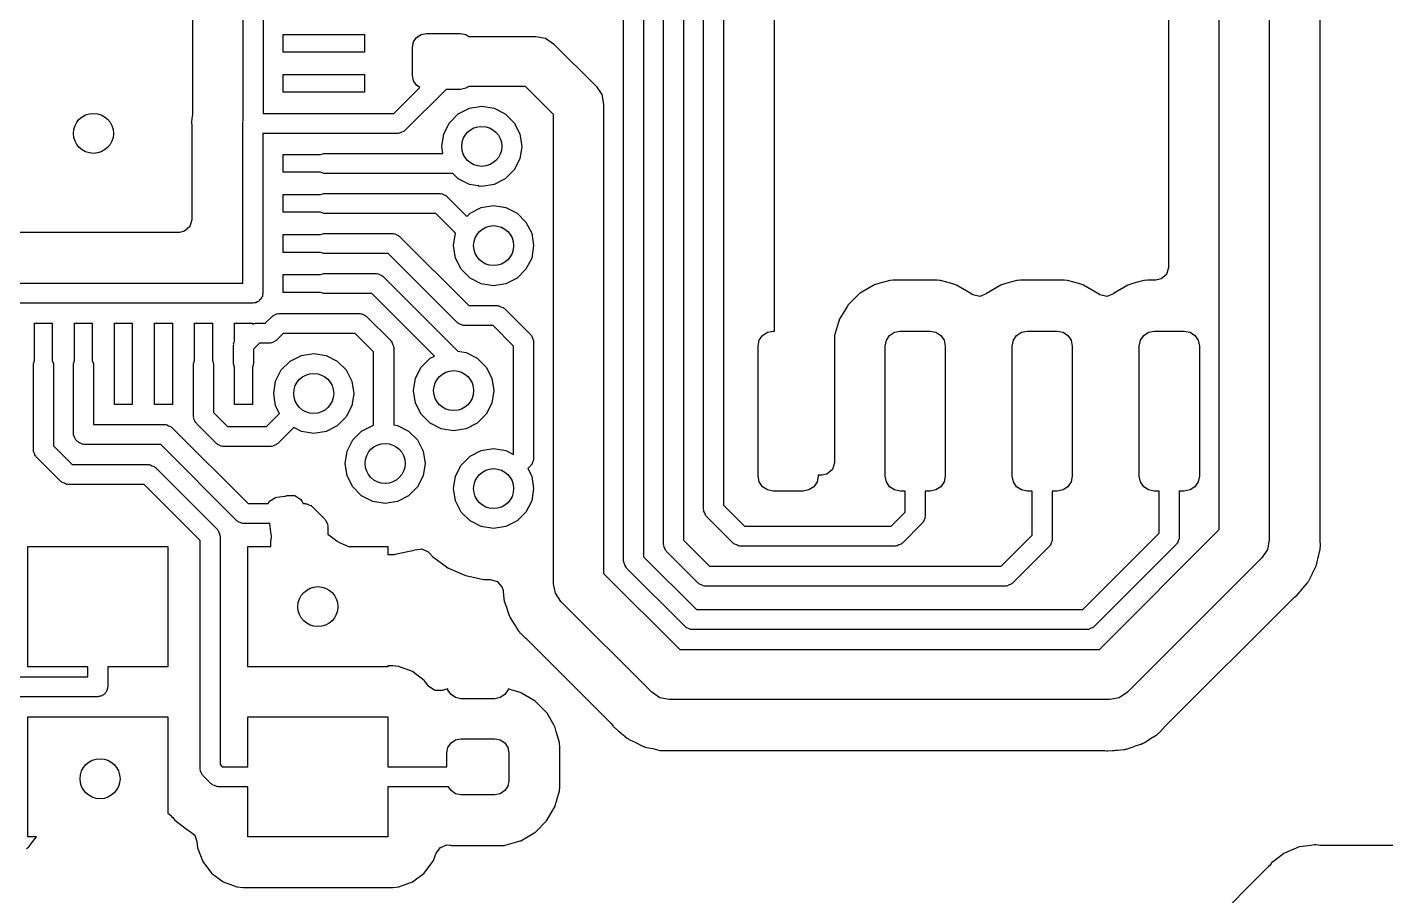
# Model space of a CAD drawing. Extents: x 1.41 to 5.39, y -5.53 to -2.36.
# Drawn here: x 1.696 to 2.23, y -3.995 to -3.653 of the extents above; entities that cross this region are included whole.
import ezdxf

# ---------------------------------------------------------------- set-up
doc = ezdxf.new("R2010")
doc.units = 0
doc.header["$MEASUREMENT"] = 0
doc.layers.add('BLACK', color=7, linetype='CONTINUOUS')

msp = doc.modelspace()

# ---------------------------------------------------------------- linework, layer by layer
at = {"layer": 'BLACK', "linetype": 'CONTINUOUS'}
for p, q in [((1.9619, -3.84281), (1.9619, -3.42121)), ((1.96977, -3.41958), (1.96977, -3.84118)), ((1.95405, -3.42609), (1.95405, -3.85497)), ((1.93832, -3.43261), (1.93832, -3.86149)), ((1.94617, -3.8566), (1.94617, -3.42772)), ((1.93044, -3.86312), (1.93044, -3.43424)), ((1.78076, -3.68981), (1.78076, -3.54967)), ((1.78864, -3.55315), (1.78864, -3.68701)), ((1.76074, -3.55847), (1.76074, -3.68752)), ((1.98979, -3.77264), (1.98979, -3.57715)), ((2.18458, -3.59993), (2.18458, -3.85488)), ((2.2046, -3.85437), (2.2046, -3.60257)), ((2.16489, -3.8508), (2.16489, -3.60401)), ((2.14487, -3.61435), (2.14487, -3.74766)), ((1.79649, -3.66295), (1.79649, -3.65595)), ((1.79649, -3.65595), (1.82849, -3.65595)), ((1.82849, -3.65595), (1.82849, -3.66295)), ((1.84781, -3.65891), (1.849, -3.65713)), ((1.849, -3.65713), (1.85079, -3.65593)), ((1.85079, -3.65593), (1.8529, -3.65551)), ((1.8529, -3.65551), (1.86629, -3.65551)), ((1.86629, -3.65551), (1.8684, -3.65593)), ((1.8684, -3.65593), (1.86954, -3.65669)), ((1.86954, -3.65669), (1.89596, -3.65669)), ((1.89596, -3.65669), (1.89972, -3.65744)), ((1.84739, -3.66102), (1.84781, -3.65891)), ((1.84739, -3.67205), (1.84739, -3.66102)), ((1.89972, -3.65744), (1.90292, -3.65958)), ((1.90292, -3.65958), (1.9197, -3.67636)), ((1.82849, -3.66295), (1.79649, -3.66295)), ((1.79649, -3.6787), (1.79649, -3.6717)), ((1.79649, -3.6717), (1.82849, -3.6717)), ((1.82849, -3.6717), (1.82849, -3.6787)), ((1.84781, -3.67416), (1.84739, -3.67205)), ((1.82849, -3.6787), (1.79649, -3.6787)), ((1.83999, -3.68701), (1.85024, -3.67677)), ((1.86058, -3.67756), (1.84441, -3.69373)), ((1.849, -3.67594), (1.84781, -3.67416)), ((1.85024, -3.67677), (1.849, -3.67594)), ((1.86629, -3.67756), (1.86058, -3.67756)), ((1.8684, -3.67714), (1.86629, -3.67756)), ((1.86954, -3.67638), (1.8684, -3.67714)), ((1.89188, -3.67638), (1.86954, -3.67638)), ((1.9029, -3.6874), (1.89188, -3.67638)), ((1.9197, -3.67636), (1.92184, -3.67956)), ((1.92184, -3.67956), (1.92259, -3.68332)), ((1.92259, -3.68332), (1.92259, -3.68332)), ((1.92259, -3.68332), (1.92259, -3.82416)), ((1.76058, -3.68908), (1.76038, -3.69065)), ((1.7607, -3.68817), (1.76058, -3.68908)), ((1.76058, -3.68908), (1.76058, -3.68908)), ((1.76074, -3.68752), (1.7607, -3.68817)), ((1.78864, -3.68701), (1.83999, -3.68701)), ((1.86189, -3.69072), (1.86538, -3.68724)), ((1.86538, -3.68724), (1.86977, -3.685)), ((1.86977, -3.685), (1.87463, -3.68423)), ((1.87463, -3.68423), (1.8795, -3.685)), ((1.8795, -3.685), (1.88389, -3.68724)), ((1.88389, -3.68724), (1.88738, -3.69072)), ((1.9029, -3.82416), (1.9029, -3.6874)), ((1.76038, -3.69065), (1.76052, -3.69173)), ((1.76052, -3.69173), (1.76054, -3.6919)), ((1.76054, -3.6919), (1.76058, -3.69255)), ((1.76058, -3.69255), (1.76058, -3.72887)), ((1.7806, -3.69065), (1.7807, -3.69035)), ((1.7806, -3.75385), (1.7806, -3.69065)), ((1.78065, -3.69004), (1.78076, -3.68981)), ((1.7807, -3.69035), (1.78065, -3.69004)), ((1.84193, -3.69478), (1.84163, -3.69488)), ((1.84224, -3.69483), (1.84193, -3.69478)), ((1.84306, -3.69441), (1.84224, -3.69483)), ((1.84394, -3.69413), (1.84306, -3.69441)), ((1.84413, -3.69387), (1.84394, -3.69413)), ((1.84441, -3.69373), (1.84413, -3.69387)), ((1.85966, -3.69511), (1.86189, -3.69072)), ((1.88738, -3.69072), (1.88961, -3.69511)), ((1.84163, -3.69488), (1.78848, -3.69488)), ((1.78848, -3.69488), (1.78848, -3.75778)), ((1.85889, -3.69998), (1.85966, -3.69511)), ((1.85933, -3.70276), (1.85889, -3.69998)), ((1.88961, -3.69511), (1.89038, -3.69998)), ((1.89038, -3.69998), (1.88961, -3.70485)), ((1.79649, -3.71019), (1.79649, -3.70319)), ((1.79649, -3.70319), (1.81115, -3.70319)), ((1.81115, -3.70319), (1.81249, -3.70276)), ((1.81249, -3.70276), (1.85933, -3.70276)), ((1.88961, -3.70485), (1.88738, -3.70924)), ((1.81115, -3.71019), (1.79649, -3.71019)), ((1.81249, -3.71063), (1.81115, -3.71019)), ((1.86329, -3.71063), (1.81249, -3.71063)), ((1.86538, -3.71272), (1.86329, -3.71063)), ((1.88738, -3.70924), (1.88389, -3.71272)), ((1.86977, -3.71496), (1.86538, -3.71272)), ((1.8732, -3.7155), (1.86977, -3.71496)), ((1.87367, -3.71574), (1.8732, -3.7155)), ((1.87419, -3.71566), (1.87367, -3.71574)), ((1.87463, -3.71573), (1.87419, -3.71566)), ((1.8795, -3.71496), (1.87463, -3.71573)), ((1.88389, -3.71272), (1.8795, -3.71496)), ((1.79649, -3.72594), (1.79649, -3.71894)), ((1.79649, -3.71894), (1.81115, -3.71894)), ((1.81115, -3.71894), (1.81249, -3.7185)), ((1.81249, -3.7185), (1.85815, -3.7185)), ((1.85815, -3.7185), (1.85845, -3.7186)), ((1.85845, -3.7186), (1.85876, -3.71855)), ((1.85876, -3.71855), (1.85959, -3.71897)), ((1.85959, -3.71897), (1.86046, -3.71926)), ((1.86046, -3.71926), (1.86065, -3.71951)), ((1.86065, -3.71951), (1.86093, -3.71966)), ((1.86093, -3.71966), (1.86882, -3.72754)), ((1.81115, -3.72594), (1.79649, -3.72594)), ((1.81249, -3.72638), (1.81115, -3.72594)), ((1.85652, -3.72638), (1.81249, -3.72638)), ((1.86432, -3.73418), (1.85652, -3.72638)), ((1.86882, -3.72754), (1.87004, -3.72631)), ((1.87004, -3.72631), (1.87443, -3.72408)), ((1.87443, -3.72408), (1.8793, -3.72331)), ((1.8793, -3.72331), (1.88417, -3.72408)), ((1.88417, -3.72408), (1.88856, -3.72631)), ((1.88856, -3.72631), (1.89204, -3.7298)), ((1.75979, -3.73155), (1.75768, -3.73338)), ((1.76058, -3.72887), (1.75979, -3.73155)), ((1.89204, -3.7298), (1.89428, -3.73419)), ((1.75562, -3.73383), (1.67206, -3.73383)), ((1.75768, -3.73338), (1.75562, -3.73383)), ((1.79649, -3.74169), (1.79649, -3.73469)), ((1.79649, -3.73469), (1.81115, -3.73469)), ((1.81115, -3.73469), (1.81249, -3.73425)), ((1.81249, -3.73425), (1.83949, -3.73425)), ((1.83949, -3.73425), (1.83979, -3.73435)), ((1.83979, -3.73435), (1.8401, -3.7343)), ((1.8401, -3.7343), (1.84093, -3.73472)), ((1.84093, -3.73472), (1.8418, -3.735)), ((1.8418, -3.735), (1.84199, -3.73526)), ((1.84199, -3.73526), (1.84227, -3.73541)), ((1.84227, -3.73541), (1.86952, -3.76266)), ((1.86355, -3.73905), (1.86432, -3.73419)), ((1.86432, -3.73419), (1.86432, -3.73418)), ((1.89428, -3.73419), (1.89505, -3.73905)), ((1.81115, -3.74169), (1.79649, -3.74169)), ((1.81249, -3.74213), (1.81115, -3.74169)), ((1.83786, -3.74213), (1.81249, -3.74213)), ((1.86511, -3.76938), (1.83786, -3.74213)), ((1.86432, -3.74392), (1.86355, -3.73905)), ((1.89505, -3.73905), (1.89428, -3.74392)), ((1.86656, -3.74831), (1.86432, -3.74392)), ((1.87004, -3.75179), (1.86656, -3.74831)), ((1.89204, -3.74831), (1.88856, -3.75179)), ((1.89428, -3.74392), (1.89204, -3.74831)), ((2.14487, -3.74766), (2.14408, -3.75034)), ((1.79649, -3.75744), (1.79649, -3.75044)), ((1.79649, -3.75044), (1.81115, -3.75044)), ((1.81115, -3.75044), (1.81249, -3.75)), ((1.81249, -3.75), (1.83299, -3.75)), ((1.83299, -3.75), (1.83329, -3.7501)), ((1.83329, -3.7501), (1.83361, -3.75005)), ((1.83361, -3.75005), (1.83443, -3.75047)), ((1.83443, -3.75047), (1.83531, -3.75075)), ((1.83531, -3.75075), (1.83549, -3.75101)), ((1.83549, -3.75101), (1.83578, -3.75115)), ((1.83578, -3.75115), (1.86525, -3.78063)), ((1.87443, -3.75403), (1.87004, -3.75179)), ((1.88856, -3.75179), (1.88417, -3.75403)), ((2.03523, -3.75273), (2.0313, -3.75388)), ((2.03548, -3.75271), (2.03523, -3.75273)), ((2.0366, -3.75263), (2.03548, -3.75271)), ((2.03548, -3.75271), (2.03548, -3.75271)), ((2.03661, -3.75263), (2.0366, -3.75263)), ((2.0367, -3.75262), (2.03661, -3.75263)), ((2.05375, -3.75262), (2.0367, -3.75262)), ((2.05385, -3.75263), (2.05375, -3.75262)), ((2.05497, -3.75271), (2.05385, -3.75263)), ((2.05385, -3.75263), (2.05385, -3.75263)), ((2.05522, -3.75273), (2.05497, -3.75271)), ((2.05497, -3.75271), (2.05497, -3.75271)), ((2.05915, -3.75388), (2.05522, -3.75273)), ((2.08523, -3.75273), (2.0813, -3.75388)), ((2.08548, -3.75271), (2.08523, -3.75273)), ((2.0866, -3.75263), (2.08548, -3.75271)), ((2.08548, -3.75271), (2.08548, -3.75271)), ((2.08661, -3.75263), (2.0866, -3.75263)), ((2.0867, -3.75262), (2.08661, -3.75263)), ((2.10375, -3.75262), (2.0867, -3.75262)), ((2.10385, -3.75263), (2.10375, -3.75262)), ((2.10497, -3.75271), (2.10385, -3.75263)), ((2.10385, -3.75263), (2.10385, -3.75263)), ((2.10522, -3.75273), (2.10497, -3.75271)), ((2.10497, -3.75271), (2.10497, -3.75271)), ((2.10915, -3.75388), (2.10522, -3.75273)), ((2.13523, -3.75273), (2.1313, -3.75388)), ((2.13548, -3.75271), (2.13523, -3.75273)), ((2.1366, -3.75263), (2.13548, -3.75271)), ((2.13548, -3.75271), (2.13548, -3.75271)), ((2.13661, -3.75263), (2.1366, -3.75263)), ((2.1367, -3.75262), (2.13661, -3.75263)), ((2.13991, -3.75262), (2.1367, -3.75262)), ((2.14197, -3.75217), (2.13991, -3.75262)), ((2.14408, -3.75034), (2.14197, -3.75217)), ((1.57964, -3.75385), (1.7806, -3.75385)), ((1.78828, -3.759), (1.78792, -3.7595)), ((1.78848, -3.75778), (1.78828, -3.75838)), ((1.78828, -3.75838), (1.78828, -3.759)), ((1.81115, -3.75744), (1.79649, -3.75744)), ((1.81249, -3.75787), (1.81115, -3.75744)), ((1.83136, -3.75787), (1.81249, -3.75787)), ((1.856, -3.78251), (1.83136, -3.75787)), ((1.8793, -3.7548), (1.87443, -3.75403)), ((1.88417, -3.75403), (1.8793, -3.7548)), ((2.0233, -3.7579), (2.01867, -3.76253)), ((2.02357, -3.75774), (2.0233, -3.7579)), ((2.02867, -3.75472), (2.02357, -3.75774)), ((2.02357, -3.75774), (2.02357, -3.75774)), ((2.02894, -3.75456), (2.02867, -3.75472)), ((2.02867, -3.75472), (2.02867, -3.75472)), ((2.02924, -3.75447), (2.02894, -3.75456)), ((2.0313, -3.75388), (2.02924, -3.75447)), ((2.02924, -3.75447), (2.02924, -3.75447)), ((2.06121, -3.75447), (2.05915, -3.75388)), ((2.06151, -3.75456), (2.06121, -3.75447)), ((2.06121, -3.75447), (2.06121, -3.75447)), ((2.06715, -3.7579), (2.06151, -3.75456)), ((2.0673, -3.75805), (2.06715, -3.7579)), ((2.06792, -3.75845), (2.0673, -3.75805)), ((2.07066, -3.759), (2.06792, -3.75845)), ((2.0732, -3.758), (2.07066, -3.759)), ((2.0733, -3.7579), (2.0732, -3.758)), ((2.07894, -3.75456), (2.0733, -3.7579)), ((2.07924, -3.75447), (2.07894, -3.75456)), ((2.0813, -3.75388), (2.07924, -3.75447)), ((2.07924, -3.75447), (2.07924, -3.75447)), ((2.11121, -3.75447), (2.10915, -3.75388)), ((2.11151, -3.75456), (2.11121, -3.75447)), ((2.11121, -3.75447), (2.11121, -3.75447)), ((2.11715, -3.7579), (2.11151, -3.75456)), ((2.1173, -3.75805), (2.11715, -3.7579)), ((2.11792, -3.75845), (2.1173, -3.75805)), ((2.12066, -3.759), (2.11792, -3.75845)), ((2.1232, -3.758), (2.12066, -3.759)), ((2.1233, -3.7579), (2.1232, -3.758)), ((2.12894, -3.75456), (2.1233, -3.7579)), ((2.12924, -3.75447), (2.12894, -3.75456)), ((2.1313, -3.75388), (2.12924, -3.75447)), ((2.12924, -3.75447), (2.12924, -3.75447)), ((1.78454, -3.76172), (1.67456, -3.76172)), ((1.78513, -3.76153), (1.78454, -3.76172)), ((1.78576, -3.76153), (1.78513, -3.76153)), ((1.78626, -3.76116), (1.78576, -3.76153)), ((1.78685, -3.76097), (1.78626, -3.76116)), ((1.78722, -3.76046), (1.78685, -3.76097)), ((1.78772, -3.7601), (1.78722, -3.76046)), ((1.78792, -3.7595), (1.78772, -3.7601)), ((1.86952, -3.76266), (1.88077, -3.76266)), ((1.88077, -3.76266), (1.88107, -3.76275)), ((1.88107, -3.76275), (1.88138, -3.7627)), ((1.88138, -3.7627), (1.8822, -3.76312)), ((1.8822, -3.76312), (1.88308, -3.76341)), ((1.88308, -3.76341), (1.88327, -3.76366)), ((1.88327, -3.76366), (1.88355, -3.76381)), ((1.88355, -3.76381), (1.89389, -3.77415)), ((2.01851, -3.7628), (2.01663, -3.76597)), ((2.01867, -3.76253), (2.01851, -3.7628)), ((2.01851, -3.7628), (2.01851, -3.7628)), ((1.69861, -3.78423), (1.69861, -3.76957)), ((1.69861, -3.76957), (1.70561, -3.76957)), ((1.70561, -3.76957), (1.70561, -3.78423)), ((1.71436, -3.78423), (1.71436, -3.76957)), ((1.71436, -3.76957), (1.72136, -3.76957)), ((1.72136, -3.76957), (1.72136, -3.78423)), ((1.73011, -3.80157), (1.73011, -3.76957)), ((1.73011, -3.76957), (1.73711, -3.76957)), ((1.73711, -3.76957), (1.73711, -3.80157)), ((1.74586, -3.80157), (1.74586, -3.76957)), ((1.74586, -3.76957), (1.75286, -3.76957)), ((1.75286, -3.76957), (1.75286, -3.80157)), ((1.76161, -3.78423), (1.76161, -3.76957)), ((1.76161, -3.76957), (1.76861, -3.76957)), ((1.76861, -3.76957), (1.76861, -3.78423)), ((1.77736, -3.77682), (1.77736, -3.76957)), ((1.77736, -3.76957), (1.78436, -3.76957)), ((1.78436, -3.76957), (1.78436, -3.76992)), ((1.78436, -3.76992), (1.78493, -3.76962)), ((1.78493, -3.76962), (1.78524, -3.76967)), ((1.78524, -3.76967), (1.78554, -3.76958)), ((1.78554, -3.76958), (1.78942, -3.76958)), ((1.78942, -3.76958), (1.79212, -3.76688)), ((1.79212, -3.76688), (1.7924, -3.76674)), ((1.7924, -3.76674), (1.79259, -3.76648)), ((1.79259, -3.76648), (1.79346, -3.7662)), ((1.79346, -3.7662), (1.79428, -3.76578)), ((1.79428, -3.76578), (1.7946, -3.76583)), ((1.7946, -3.76583), (1.7949, -3.76573)), ((1.7949, -3.76573), (1.82648, -3.76573)), ((1.82648, -3.76573), (1.82678, -3.76583)), ((1.82678, -3.76583), (1.82709, -3.76578)), ((1.82709, -3.76578), (1.82791, -3.7662)), ((1.82791, -3.7662), (1.82879, -3.76648)), ((1.82879, -3.76648), (1.82898, -3.76674)), ((1.82898, -3.76674), (1.82926, -3.76688)), ((1.82926, -3.76688), (1.83881, -3.77644)), ((1.86539, -3.76952), (1.86511, -3.76938)), ((1.86558, -3.76978), (1.86539, -3.76952)), ((2.01505, -3.76915), (2.01351, -3.77446)), ((2.01525, -3.76847), (2.01505, -3.76915)), ((2.01534, -3.76817), (2.01525, -3.76846)), ((2.01525, -3.76846), (2.01525, -3.76847)), ((2.01663, -3.76597), (2.01534, -3.76817)), ((1.79653, -3.7736), (1.79384, -3.7763)), ((1.82485, -3.7736), (1.79653, -3.7736)), ((1.83209, -3.78085), (1.82485, -3.7736)), ((1.86646, -3.77006), (1.86558, -3.76978)), ((1.86728, -3.77048), (1.86646, -3.77006)), ((1.86759, -3.77043), (1.86728, -3.77048)), ((1.86789, -3.77053), (1.86759, -3.77043)), ((1.87914, -3.77053), (1.86789, -3.77053)), ((1.88717, -3.77857), (1.87914, -3.77053)), ((1.89389, -3.77415), (1.89404, -3.77444)), ((1.89404, -3.77444), (1.8943, -3.77462)), ((1.8943, -3.77462), (1.89458, -3.7755)), ((1.98386, -3.77628), (1.98514, -3.77437)), ((1.98514, -3.77437), (1.98706, -3.77309)), ((1.98706, -3.77309), (1.98932, -3.77264)), ((1.98932, -3.77264), (1.98979, -3.77264)), ((2.01351, -3.77446), (2.01339, -3.77593)), ((2.03386, -3.77628), (2.03514, -3.77437)), ((2.03514, -3.77437), (2.03706, -3.77309)), ((2.03706, -3.77309), (2.03932, -3.77264)), ((2.03932, -3.77264), (2.05113, -3.77264)), ((2.05113, -3.77264), (2.05339, -3.77309)), ((2.05339, -3.77309), (2.05531, -3.77437)), ((2.05531, -3.77437), (2.05659, -3.77628)), ((2.08386, -3.77628), (2.08514, -3.77437)), ((2.08514, -3.77437), (2.08706, -3.77309)), ((2.08706, -3.77309), (2.08932, -3.77264)), ((2.08932, -3.77264), (2.10113, -3.77264)), ((2.10113, -3.77264), (2.10339, -3.77309)), ((2.10339, -3.77309), (2.10531, -3.77437)), ((2.10531, -3.77437), (2.10659, -3.77628)), ((2.13386, -3.77628), (2.13514, -3.77437)), ((2.13514, -3.77437), (2.13706, -3.77309)), ((2.13706, -3.77309), (2.13932, -3.77264)), ((2.13932, -3.77264), (2.15113, -3.77264)), ((2.15113, -3.77264), (2.15339, -3.77309)), ((2.15339, -3.77309), (2.15531, -3.77437)), ((2.15531, -3.77437), (2.15659, -3.77628)), ((1.77692, -3.7782), (1.77702, -3.7779)), ((1.77692, -3.78557), (1.77692, -3.7782)), ((1.77697, -3.77758), (1.77736, -3.77682)), ((1.77702, -3.7779), (1.77697, -3.77758)), ((1.78717, -3.77745), (1.78479, -3.77983)), ((1.78479, -3.77983), (1.78479, -3.78557)), ((1.79105, -3.77745), (1.78717, -3.77745)), ((1.79136, -3.77735), (1.79105, -3.77745)), ((1.79167, -3.7774), (1.79136, -3.77735)), ((1.79249, -3.77698), (1.79167, -3.7774)), ((1.79337, -3.7767), (1.79249, -3.77698)), ((1.79355, -3.77644), (1.79337, -3.7767)), ((1.79384, -3.7763), (1.79355, -3.77644)), ((1.83881, -3.77644), (1.83896, -3.77672)), ((1.83896, -3.77672), (1.83922, -3.77691)), ((1.83922, -3.77691), (1.8395, -3.77778)), ((1.8395, -3.77778), (1.83992, -3.7786)), ((1.83992, -3.7786), (1.83987, -3.77892)), ((1.83987, -3.77892), (1.83997, -3.77922)), ((1.83997, -3.77922), (1.83997, -3.80954)), ((1.88717, -3.8212), (1.88717, -3.77857)), ((1.89458, -3.7755), (1.895, -3.77632)), ((1.895, -3.77632), (1.89495, -3.77663)), ((1.89495, -3.77663), (1.89505, -3.77694)), ((1.89505, -3.77694), (1.89505, -3.82284)), ((1.98341, -3.77854), (1.98386, -3.77628)), ((1.98341, -3.82972), (1.98341, -3.77854)), ((2.01339, -3.77593), (2.01339, -3.82445)), ((2.03341, -3.77854), (2.03386, -3.77628)), ((2.03341, -3.82972), (2.03341, -3.77854)), ((2.05659, -3.77628), (2.05704, -3.77854)), ((2.05704, -3.77854), (2.05704, -3.82972)), ((2.08341, -3.77854), (2.08386, -3.77628)), ((2.08341, -3.82972), (2.08341, -3.77854)), ((2.10659, -3.77628), (2.10704, -3.77854)), ((2.10704, -3.77854), (2.10704, -3.82972)), ((2.13341, -3.77854), (2.13386, -3.77628)), ((2.13341, -3.82972), (2.13341, -3.77854)), ((2.15659, -3.77628), (2.15704, -3.77854)), ((2.15704, -3.77854), (2.15704, -3.82972)), ((1.69818, -3.78557), (1.69861, -3.78423)), ((1.69818, -3.81941), (1.69818, -3.78557)), ((1.70561, -3.78423), (1.70605, -3.78557)), ((1.70605, -3.78557), (1.70605, -3.81778)), ((1.71393, -3.78557), (1.71436, -3.78423)), ((1.71393, -3.81291), (1.71393, -3.78557)), ((1.72136, -3.78423), (1.7218, -3.78557)), ((1.7218, -3.78557), (1.7218, -3.80943)), ((1.76117, -3.78557), (1.76161, -3.78423)), ((1.76117, -3.8063), (1.76117, -3.78557)), ((1.76861, -3.78423), (1.76904, -3.78557)), ((1.76904, -3.78557), (1.76904, -3.80467)), ((1.77736, -3.78692), (1.77692, -3.78557)), ((1.78479, -3.78557), (1.78436, -3.78692)), ((1.79575, -3.78795), (1.79924, -3.78447)), ((1.79924, -3.78447), (1.80363, -3.78223)), ((1.80363, -3.78223), (1.80849, -3.78146)), ((1.80849, -3.78146), (1.81336, -3.78223)), ((1.81336, -3.78223), (1.81775, -3.78447)), ((1.81775, -3.78447), (1.82123, -3.78795)), ((1.83209, -3.80972), (1.83209, -3.78085)), ((1.85083, -3.78685), (1.85431, -3.78337)), ((1.85431, -3.78337), (1.856, -3.78251)), ((1.86525, -3.78063), (1.86844, -3.78113)), ((1.86844, -3.78113), (1.87283, -3.78337)), ((1.87283, -3.78337), (1.87631, -3.78685)), ((1.77736, -3.80157), (1.77736, -3.78692)), ((1.78436, -3.78692), (1.78436, -3.80157)), ((1.79351, -3.79234), (1.79575, -3.78795)), ((1.82123, -3.78795), (1.82347, -3.79234)), ((1.84859, -3.79124), (1.85083, -3.78685)), ((1.87631, -3.78685), (1.87855, -3.79124)), ((1.79274, -3.79721), (1.79351, -3.79234)), ((1.82347, -3.79234), (1.82424, -3.79721)), ((1.84782, -3.79611), (1.84859, -3.79124)), ((1.84859, -3.80098), (1.84782, -3.79611)), ((1.87855, -3.79124), (1.87932, -3.79611)), ((1.87932, -3.79611), (1.87855, -3.80098)), ((1.73711, -3.80157), (1.73011, -3.80157)), ((1.75286, -3.80157), (1.74586, -3.80157)), ((1.78436, -3.80157), (1.77736, -3.80157)), ((1.79351, -3.80207), (1.79274, -3.79721)), ((1.82424, -3.79721), (1.82347, -3.80207)), ((1.85083, -3.80537), (1.84859, -3.80098)), ((1.87855, -3.80098), (1.87631, -3.80537)), ((1.76127, -3.8066), (1.76117, -3.8063)), ((1.76122, -3.80692), (1.76127, -3.8066)), ((1.76164, -3.80774), (1.76122, -3.80692)), ((1.76904, -3.80467), (1.77461, -3.81024)), ((1.78989, -3.81024), (1.79505, -3.80508)), ((1.79505, -3.80508), (1.79351, -3.80207)), ((1.82123, -3.80646), (1.81775, -3.80995)), ((1.82347, -3.80207), (1.82123, -3.80646)), ((1.85431, -3.80885), (1.85083, -3.80537)), ((1.87631, -3.80537), (1.87283, -3.80885)), ((1.7218, -3.80943), (1.74993, -3.80943)), ((1.74993, -3.80943), (1.75023, -3.80953)), ((1.75023, -3.80953), (1.75055, -3.80948)), ((1.75055, -3.80948), (1.75137, -3.8099)), ((1.75137, -3.8099), (1.75224, -3.81018)), ((1.75224, -3.81018), (1.75243, -3.81044)), ((1.75243, -3.81044), (1.75271, -3.81058)), ((1.75271, -3.81058), (1.78268, -3.84055)), ((1.76192, -3.80861), (1.76164, -3.80774)), ((1.76218, -3.8088), (1.76192, -3.80861)), ((1.76232, -3.80908), (1.76218, -3.8088)), ((1.7702, -3.81696), (1.76232, -3.80908)), ((1.77461, -3.81024), (1.78989, -3.81024)), ((1.80062, -3.81065), (1.79431, -3.81696)), ((1.80363, -3.81218), (1.80062, -3.81065)), ((1.80849, -3.81295), (1.80363, -3.81218)), ((1.81336, -3.81218), (1.80849, -3.81295)), ((1.81775, -3.80995), (1.81336, -3.81218)), ((1.82385, -3.8155), (1.82733, -3.81201)), ((1.82733, -3.81201), (1.83172, -3.80978)), ((1.83172, -3.80978), (1.83209, -3.80972)), ((1.83997, -3.80954), (1.84146, -3.80978)), ((1.84146, -3.80978), (1.84585, -3.81201)), ((1.84585, -3.81201), (1.84933, -3.8155)), ((1.8587, -3.81109), (1.85431, -3.80885)), ((1.86357, -3.81186), (1.8587, -3.81109)), ((1.86844, -3.81109), (1.86357, -3.81186)), ((1.87283, -3.80885), (1.86844, -3.81109)), ((1.70605, -3.81778), (1.71343, -3.82516)), ((1.71402, -3.81321), (1.71393, -3.81291)), ((1.71397, -3.81353), (1.71402, -3.81321)), ((1.71439, -3.81435), (1.71397, -3.81353)), ((1.71468, -3.81522), (1.71439, -3.81435)), ((1.71493, -3.81541), (1.71468, -3.81522)), ((1.71508, -3.81569), (1.71493, -3.81541)), ((1.71554, -3.81615), (1.71508, -3.81569)), ((1.71582, -3.81629), (1.71554, -3.81615)), ((1.71601, -3.81655), (1.71582, -3.81629)), ((1.71688, -3.81684), (1.71601, -3.81655)), ((1.7177, -3.81726), (1.71688, -3.81684)), ((1.71802, -3.81721), (1.7177, -3.81726)), ((1.71832, -3.8173), (1.71802, -3.81721)), ((1.7483, -3.8173), (1.71832, -3.8173)), ((1.77827, -3.84727), (1.7483, -3.8173)), ((1.77048, -3.8171), (1.7702, -3.81696)), ((1.77067, -3.81736), (1.77048, -3.8171)), ((1.77154, -3.81764), (1.77067, -3.81736)), ((1.77237, -3.81806), (1.77154, -3.81764)), ((1.79296, -3.81764), (1.79214, -3.81806)), ((1.79384, -3.81736), (1.79296, -3.81764)), ((1.79402, -3.8171), (1.79384, -3.81736)), ((1.79431, -3.81696), (1.79402, -3.8171)), ((1.82161, -3.81989), (1.82385, -3.8155)), ((1.84933, -3.8155), (1.85157, -3.81989)), ((1.69828, -3.81971), (1.69818, -3.81941)), ((1.69823, -3.82002), (1.69828, -3.81971)), ((1.69864, -3.82084), (1.69823, -3.82002)), ((1.69893, -3.82172), (1.69864, -3.82084)), ((1.69919, -3.82191), (1.69893, -3.82172)), ((1.69933, -3.82219), (1.69919, -3.82191)), ((1.70902, -3.83188), (1.69933, -3.82219)), ((1.77268, -3.81801), (1.77237, -3.81806)), ((1.77298, -3.81811), (1.77268, -3.81801)), ((1.79152, -3.81811), (1.77298, -3.81811)), ((1.79183, -3.81801), (1.79152, -3.81811)), ((1.79214, -3.81806), (1.79183, -3.81801)), ((1.82084, -3.82475), (1.82161, -3.81989)), ((1.85157, -3.81989), (1.85234, -3.82475)), ((1.86656, -3.82539), (1.87004, -3.82191)), ((1.87004, -3.82191), (1.87443, -3.81967)), ((1.87443, -3.81967), (1.8793, -3.8189)), ((1.8793, -3.8189), (1.88417, -3.81967)), ((1.88417, -3.81967), (1.88717, -3.8212)), ((1.89505, -3.82284), (1.89495, -3.82314)), ((1.89495, -3.82314), (1.895, -3.82345)), ((1.71343, -3.82516), (1.74341, -3.82516)), ((1.74341, -3.82516), (1.74372, -3.82526)), ((1.74372, -3.82526), (1.74403, -3.82521)), ((1.74403, -3.82521), (1.74485, -3.82563)), ((1.74485, -3.82563), (1.74573, -3.82591)), ((1.74573, -3.82591), (1.74592, -3.82617)), ((1.74592, -3.82617), (1.7462, -3.82631)), ((1.7462, -3.82631), (1.7705, -3.85061)), ((1.82161, -3.82962), (1.82084, -3.82475)), ((1.85234, -3.82475), (1.85157, -3.82962)), ((1.86432, -3.82978), (1.86656, -3.82539)), ((1.89389, -3.82562), (1.89274, -3.82677)), ((1.89274, -3.82677), (1.89428, -3.82978)), ((1.89404, -3.82534), (1.89389, -3.82562)), ((1.8943, -3.82515), (1.89404, -3.82534)), ((1.89458, -3.82427), (1.8943, -3.82515)), ((1.895, -3.82345), (1.89458, -3.82427)), ((1.9029, -3.87208), (1.9029, -3.82416)), ((1.92259, -3.82416), (1.92259, -3.868)), ((2.01261, -3.82713), (2.01049, -3.82896)), ((2.01339, -3.82445), (2.01261, -3.82713)), ((1.7093, -3.83202), (1.70902, -3.83188)), ((1.70949, -3.83228), (1.7093, -3.83202)), ((1.71037, -3.83257), (1.70949, -3.83228)), ((1.71119, -3.83298), (1.71037, -3.83257)), ((1.7115, -3.83293), (1.71119, -3.83298)), ((1.7118, -3.83303), (1.7115, -3.83293)), ((1.74178, -3.83303), (1.7118, -3.83303)), ((1.76378, -3.85503), (1.74178, -3.83303)), ((1.82385, -3.83401), (1.82161, -3.82962)), ((1.85157, -3.82962), (1.84933, -3.83401)), ((1.86355, -3.83465), (1.86432, -3.82978)), ((1.89428, -3.82978), (1.89505, -3.83465)), ((1.98386, -3.83198), (1.98341, -3.82972)), ((1.98514, -3.8339), (1.98386, -3.83198)), ((2.00659, -3.83198), (2.00531, -3.8339)), ((2.00704, -3.82972), (2.00659, -3.83198)), ((2.00843, -3.82941), (2.00704, -3.82941)), ((2.00704, -3.82941), (2.00704, -3.82972)), ((2.01049, -3.82896), (2.00843, -3.82941)), ((2.03386, -3.83198), (2.03341, -3.82972)), ((2.03514, -3.8339), (2.03386, -3.83198)), ((2.05659, -3.83198), (2.05531, -3.8339)), ((2.05704, -3.82972), (2.05659, -3.83198)), ((2.08386, -3.83198), (2.08341, -3.82972)), ((2.08514, -3.8339), (2.08386, -3.83198)), ((2.10659, -3.83198), (2.10531, -3.8339)), ((2.10704, -3.82972), (2.10659, -3.83198)), ((2.13386, -3.83198), (2.13341, -3.82972)), ((2.13514, -3.8339), (2.13386, -3.83198)), ((2.15659, -3.83198), (2.15531, -3.8339)), ((2.15704, -3.82972), (2.15659, -3.83198)), ((1.79105, -3.83954), (1.79345, -3.83812)), ((1.79345, -3.83812), (1.79403, -3.83801)), ((1.79403, -3.83801), (1.79605, -3.83774)), ((1.79605, -3.83774), (1.79701, -3.83761)), ((1.79701, -3.83761), (1.79724, -3.83758)), ((1.79701, -3.83761), (1.79701, -3.83761)), ((1.79724, -3.83758), (1.79778, -3.83751)), ((1.79778, -3.83751), (1.79808, -3.83739)), ((1.79808, -3.83739), (1.7983, -3.83733)), ((1.7983, -3.83733), (1.8011, -3.8374)), ((1.8011, -3.8374), (1.80341, -3.83896)), ((1.80341, -3.83896), (1.80388, -3.83964)), ((1.82733, -3.83749), (1.82385, -3.83401)), ((1.83172, -3.83973), (1.82733, -3.83749)), ((1.84585, -3.83749), (1.84146, -3.83973)), ((1.84933, -3.83401), (1.84585, -3.83749)), ((1.86432, -3.83951), (1.86355, -3.83465)), ((1.89505, -3.83465), (1.89428, -3.83951)), ((1.98706, -3.83518), (1.98514, -3.8339)), ((1.98932, -3.83563), (1.98706, -3.83518)), ((2.00113, -3.83563), (1.98932, -3.83563)), ((2.00339, -3.83518), (2.00113, -3.83563)), ((2.00531, -3.8339), (2.00339, -3.83518)), ((2.03706, -3.83518), (2.03514, -3.8339)), ((2.03932, -3.83563), (2.03706, -3.83518)), ((2.04129, -3.83563), (2.03932, -3.83563)), ((2.04129, -3.84389), (2.04129, -3.83563)), ((2.05113, -3.83563), (2.04916, -3.83563)), ((2.04916, -3.83563), (2.04916, -3.84552)), ((2.05339, -3.83518), (2.05113, -3.83563)), ((2.05531, -3.8339), (2.05339, -3.83518)), ((2.08706, -3.83518), (2.08514, -3.8339)), ((2.08932, -3.83563), (2.08706, -3.83518)), ((2.09129, -3.83563), (2.08932, -3.83563)), ((2.09129, -3.85295), (2.09129, -3.83563)), ((2.10113, -3.83563), (2.09916, -3.83563)), ((2.09916, -3.83563), (2.09916, -3.85458)), ((2.10339, -3.83518), (2.10113, -3.83563)), ((2.10531, -3.8339), (2.10339, -3.83518)), ((2.13706, -3.83518), (2.13514, -3.8339)), ((2.13932, -3.83563), (2.13706, -3.83518)), ((2.14129, -3.83563), (2.13932, -3.83563)), ((2.14129, -3.85216), (2.14129, -3.83563)), ((2.15113, -3.83563), (2.14916, -3.83563)), ((2.14916, -3.83563), (2.14916, -3.85379)), ((2.15339, -3.83518), (2.15113, -3.83563)), ((2.15531, -3.8339), (2.15339, -3.83518)), ((1.78268, -3.84055), (1.79054, -3.84055)), ((1.79054, -3.84055), (1.79105, -3.83954)), ((1.80388, -3.83964), (1.80441, -3.84055)), ((1.80441, -3.84055), (1.80512, -3.84055)), ((1.80512, -3.84055), (1.80542, -3.84065)), ((1.80542, -3.84065), (1.80573, -3.8406)), ((1.80573, -3.8406), (1.80656, -3.84102)), ((1.80656, -3.84102), (1.80743, -3.8413)), ((1.80743, -3.8413), (1.80762, -3.84156)), ((1.80762, -3.84156), (1.8079, -3.8417)), ((1.8079, -3.8417), (1.81291, -3.84672)), ((1.83659, -3.8405), (1.83172, -3.83973)), ((1.84146, -3.83973), (1.83659, -3.8405)), ((1.86656, -3.8439), (1.86432, -3.83951)), ((1.87004, -3.84739), (1.86656, -3.8439)), ((1.89204, -3.8439), (1.88856, -3.84739)), ((1.89428, -3.83951), (1.89204, -3.8439)), ((1.962, -3.84311), (1.9619, -3.84281)), ((1.96195, -3.84342), (1.962, -3.84311)), ((1.96237, -3.84424), (1.96195, -3.84342)), ((1.96265, -3.84512), (1.96237, -3.84424)), ((1.96977, -3.84118), (1.97803, -3.84943)), ((2.03575, -3.84943), (2.04129, -3.84389)), ((1.77855, -3.84742), (1.77827, -3.84727)), ((1.77874, -3.84767), (1.77855, -3.84742)), ((1.77961, -3.84796), (1.77874, -3.84767)), ((1.78044, -3.84838), (1.77961, -3.84796)), ((1.78075, -3.84833), (1.78044, -3.84838)), ((1.78105, -3.84843), (1.78075, -3.84833)), ((1.79123, -3.84843), (1.78105, -3.84843)), ((1.79167, -3.85183), (1.79123, -3.84843)), ((1.81291, -3.84672), (1.81306, -3.847)), ((1.81306, -3.847), (1.81331, -3.84719)), ((1.81331, -3.84719), (1.8136, -3.84806)), ((1.8136, -3.84806), (1.81402, -3.84888)), ((1.81402, -3.84888), (1.81397, -3.8492)), ((1.81397, -3.8492), (1.81407, -3.8495)), ((1.81407, -3.8495), (1.81407, -3.8526)), ((1.87443, -3.84962), (1.87004, -3.84739)), ((1.8793, -3.85039), (1.87443, -3.84962)), ((1.88417, -3.84962), (1.8793, -3.85039)), ((1.88856, -3.84739), (1.88417, -3.84962)), ((1.96291, -3.84531), (1.96265, -3.84512)), ((1.96305, -3.84559), (1.96291, -3.84531)), ((1.97361, -3.85615), (1.96305, -3.84559)), ((1.97803, -3.84943), (2.03575, -3.84943)), ((2.04801, -3.84831), (2.04017, -3.85615)), ((2.04815, -3.84802), (2.04801, -3.84831)), ((2.04841, -3.84784), (2.04815, -3.84802)), ((2.0487, -3.84696), (2.04841, -3.84784)), ((2.04911, -3.84614), (2.0487, -3.84696)), ((2.04916, -3.84552), (2.04906, -3.84582)), ((2.04906, -3.84582), (2.04911, -3.84614)), ((1.76378, -3.94488), (1.76378, -3.85503)), ((1.7705, -3.85061), (1.77064, -3.8509)), ((1.77064, -3.8509), (1.7709, -3.85108)), ((1.7709, -3.85108), (1.77119, -3.85196)), ((1.77119, -3.85196), (1.77161, -3.85278)), ((1.77161, -3.85278), (1.77156, -3.8531)), ((1.77156, -3.8531), (1.77165, -3.8534)), ((1.77165, -3.8534), (1.77165, -3.94325)), ((1.79188, -3.8534), (1.79167, -3.85183)), ((1.79167, -3.85183), (1.79167, -3.85183)), ((1.79167, -3.85529), (1.79172, -3.85465)), ((1.79172, -3.85465), (1.79184, -3.85372)), ((1.79184, -3.85372), (1.79188, -3.8534)), ((1.81407, -3.8526), (1.81552, -3.85366)), ((1.81552, -3.85366), (1.81777, -3.85529)), ((1.95405, -3.85497), (1.96423, -3.86516)), ((2.07908, -3.86516), (2.09129, -3.85295)), ((2.09911, -3.85519), (2.0987, -3.85602)), ((2.09916, -3.85458), (2.09906, -3.85488)), ((2.09906, -3.85488), (2.09911, -3.85519)), ((2.1112, -3.88225), (2.14129, -3.85216)), ((2.11771, -3.89798), (2.16489, -3.8508)), ((2.1487, -3.85523), (2.14841, -3.8561)), ((2.14911, -3.85441), (2.1487, -3.85523)), ((2.14916, -3.85379), (2.14906, -3.85409)), ((2.14906, -3.85409), (2.14911, -3.85441)), ((2.18458, -3.85488), (2.18383, -3.85864)), ((2.2046, -3.8545), (2.2046, -3.85437)), ((2.20468, -3.85755), (2.2046, -3.8545)), ((1.69596, -3.90472), (1.69596, -3.85748)), ((1.69596, -3.85748), (1.75107, -3.85748)), ((1.75107, -3.85748), (1.75107, -3.90472)), ((1.78257, -3.90472), (1.78257, -3.85748)), ((1.78257, -3.85748), (1.79167, -3.85748)), ((1.79167, -3.85748), (1.79167, -3.85529)), ((1.81777, -3.85529), (1.81861, -3.8559)), ((1.81861, -3.8559), (1.81884, -3.85601)), ((1.81884, -3.85601), (1.81885, -3.85601)), ((1.81885, -3.85601), (1.82216, -3.85748)), ((1.82216, -3.85748), (1.83769, -3.85748)), ((1.83769, -3.85748), (1.83769, -3.86052)), ((1.83769, -3.86052), (1.84035, -3.86052)), ((1.84035, -3.86052), (1.8406, -3.86047)), ((1.8406, -3.86047), (1.84606, -3.85931)), ((1.8406, -3.86047), (1.8406, -3.86047)), ((1.84606, -3.85931), (1.8477, -3.85896)), ((1.8477, -3.85896), (1.84824, -3.85872)), ((1.84824, -3.85872), (1.85101, -3.85835)), ((1.85101, -3.85835), (1.85354, -3.85954)), ((1.85354, -3.85954), (1.85394, -3.85993)), ((1.85394, -3.85993), (1.85523, -3.86137)), ((1.94627, -3.85691), (1.94617, -3.8566)), ((1.94622, -3.85722), (1.94627, -3.85691)), ((1.94664, -3.85804), (1.94622, -3.85722)), ((1.94692, -3.85892), (1.94664, -3.85804)), ((1.94718, -3.85911), (1.94692, -3.85892)), ((1.94732, -3.85939), (1.94718, -3.85911)), ((1.95981, -3.87188), (1.94732, -3.85939)), ((1.9739, -3.85629), (1.97361, -3.85615)), ((1.97408, -3.85655), (1.9739, -3.85629)), ((1.97496, -3.85684), (1.97408, -3.85655)), ((1.97578, -3.85725), (1.97496, -3.85684)), ((1.97609, -3.8572), (1.97578, -3.85725)), ((1.9764, -3.8573), (1.97609, -3.8572)), ((2.03738, -3.8573), (1.9764, -3.8573)), ((2.03768, -3.8572), (2.03738, -3.8573)), ((2.038, -3.85725), (2.03768, -3.8572)), ((2.03882, -3.85684), (2.038, -3.85725)), ((2.0397, -3.85655), (2.03882, -3.85684)), ((2.03988, -3.85629), (2.0397, -3.85655)), ((2.04017, -3.85615), (2.03988, -3.85629)), ((2.09801, -3.85736), (2.08349, -3.87188)), ((2.09815, -3.85708), (2.09801, -3.85736)), ((2.09841, -3.85689), (2.09815, -3.85708)), ((2.0987, -3.85602), (2.09841, -3.85689)), ((2.14801, -3.85657), (2.11561, -3.88897)), ((2.14815, -3.85629), (2.14801, -3.85657)), ((2.14841, -3.8561), (2.14815, -3.85629)), ((2.18383, -3.85864), (2.18169, -3.86184)), ((2.20389, -3.86139), (2.20448, -3.85896)), ((2.20448, -3.85896), (2.20457, -3.85859)), ((2.20457, -3.85859), (2.2046, -3.85815)), ((2.2046, -3.85815), (2.20461, -3.858)), ((2.2046, -3.85815), (2.2046, -3.85815)), ((2.20461, -3.858), (2.20462, -3.85783)), ((2.20462, -3.85783), (2.20468, -3.85755)), ((1.85523, -3.86137), (1.86132, -3.86579)), ((1.86132, -3.86579), (1.86155, -3.8659)), ((1.86155, -3.8659), (1.86155, -3.8659)), ((1.86155, -3.8659), (1.86795, -3.86874)), ((1.93054, -3.86342), (1.93044, -3.86312)), ((1.93049, -3.86374), (1.93054, -3.86342)), ((1.93091, -3.86456), (1.93049, -3.86374)), ((1.93119, -3.86543), (1.93091, -3.86456)), ((1.93145, -3.86562), (1.93119, -3.86543)), ((1.9316, -3.8659), (1.93145, -3.86562)), ((1.95466, -3.88897), (1.9316, -3.8659)), ((1.93832, -3.86149), (1.95908, -3.88225)), ((1.96423, -3.86516), (2.07908, -3.86516)), ((2.18169, -3.86184), (2.12875, -3.91478)), ((2.18169, -3.86184), (2.18169, -3.86184)), ((2.20203, -3.86709), (2.20291, -3.86536)), ((2.20291, -3.86536), (2.20298, -3.86508)), ((2.20298, -3.86508), (2.20306, -3.86486)), ((2.20306, -3.86486), (2.20314, -3.86463)), ((2.20314, -3.86463), (2.20326, -3.86437)), ((2.20326, -3.86437), (2.20333, -3.86405)), ((2.20333, -3.86405), (2.20366, -3.86247)), ((2.20366, -3.86247), (2.20385, -3.86155)), ((2.20385, -3.86155), (2.20389, -3.86139)), ((1.86795, -3.86874), (1.86819, -3.86885)), ((1.86819, -3.86885), (1.87186, -3.86963)), ((1.87186, -3.86963), (1.87529, -3.87036)), ((1.87529, -3.87036), (1.87529, -3.87036)), ((1.87529, -3.87036), (1.87554, -3.87041)), ((1.87554, -3.87041), (1.87807, -3.87041)), ((1.87807, -3.87041), (1.88075, -3.8712)), ((1.88075, -3.8712), (1.88258, -3.87331)), ((1.92259, -3.868), (1.95256, -3.89798)), ((2.19975, -3.87156), (2.19988, -3.8713)), ((2.19988, -3.8713), (2.20001, -3.8711)), ((2.20001, -3.8711), (2.20014, -3.8709)), ((2.20014, -3.8709), (2.20031, -3.87068)), ((2.20031, -3.87068), (2.20153, -3.86807)), ((2.20153, -3.86807), (2.20161, -3.86792)), ((2.20161, -3.86792), (2.20203, -3.86709)), ((1.88258, -3.87331), (1.883, -3.8748)), ((1.883, -3.8748), (1.88301, -3.87494)), ((1.88301, -3.87494), (1.88303, -3.87511)), ((1.88303, -3.87511), (1.88326, -3.87797)), ((1.90365, -3.87585), (1.9029, -3.87208)), ((1.90579, -3.87904), (1.90365, -3.87585)), ((1.9601, -3.87202), (1.95981, -3.87188)), ((1.96028, -3.87228), (1.9601, -3.87202)), ((1.96116, -3.87256), (1.96028, -3.87228)), ((1.96198, -3.87298), (1.96116, -3.87256)), ((1.9623, -3.87293), (1.96198, -3.87298)), ((1.9626, -3.87303), (1.9623, -3.87293)), ((2.08071, -3.87303), (1.9626, -3.87303)), ((2.08101, -3.87293), (2.08071, -3.87303)), ((2.08132, -3.87298), (2.08101, -3.87293)), ((2.08215, -3.87256), (2.08132, -3.87298)), ((2.08302, -3.87228), (2.08215, -3.87256)), ((2.08321, -3.87202), (2.08302, -3.87228)), ((2.08349, -3.87188), (2.08321, -3.87202)), ((2.19543, -3.87665), (2.19659, -3.87528)), ((2.19659, -3.87528), (2.19686, -3.87498)), ((2.19686, -3.87498), (2.19708, -3.87476)), ((2.19708, -3.87476), (2.19778, -3.87388)), ((2.19778, -3.87388), (2.19789, -3.87375)), ((2.19789, -3.87375), (2.19956, -3.87178)), ((2.19956, -3.87178), (2.19975, -3.87156)), ((2.19956, -3.87178), (2.19956, -3.87178)), ((1.88326, -3.87797), (1.88335, -3.87825)), ((1.88335, -3.87825), (1.8834, -3.87848)), ((1.8834, -3.87848), (1.88345, -3.87871)), ((1.88345, -3.87871), (1.88349, -3.879)), ((1.88349, -3.879), (1.88447, -3.8817)), ((1.88447, -3.8817), (1.88452, -3.88186)), ((1.88452, -3.88186), (1.88516, -3.88383)), ((1.94153, -3.91478), (1.90579, -3.87904)), ((2.14326, -3.92858), (2.19398, -3.87786)), ((2.19398, -3.87786), (2.19455, -3.87737)), ((2.19455, -3.87737), (2.19501, -3.87704)), ((2.19501, -3.87704), (2.19524, -3.87687)), ((2.19501, -3.87704), (2.19501, -3.87704)), ((2.19524, -3.87687), (2.19543, -3.87665)), ((2.19543, -3.87665), (2.19543, -3.87665)), ((1.88516, -3.88383), (1.88541, -3.8846)), ((1.88541, -3.8846), (1.88556, -3.88484)), ((1.88556, -3.88484), (1.88566, -3.88506)), ((1.88566, -3.88506), (1.88576, -3.88527)), ((1.88576, -3.88527), (1.88586, -3.88554)), ((1.88586, -3.88554), (1.88637, -3.88632)), ((1.88637, -3.88632), (1.88744, -3.88795)), ((1.95908, -3.88225), (2.1112, -3.88225)), ((1.88744, -3.88795), (1.88753, -3.88809)), ((1.88753, -3.88809), (1.88902, -3.89055)), ((1.88902, -3.89055), (1.88917, -3.89072)), ((1.88917, -3.89072), (1.88931, -3.89088)), ((1.88931, -3.89088), (1.88931, -3.89088)), ((1.88931, -3.89088), (1.88942, -3.891)), ((1.88942, -3.891), (1.88952, -3.89113)), ((1.88952, -3.89113), (1.88968, -3.89137)), ((1.88968, -3.89137), (1.88989, -3.89156)), ((1.88989, -3.89156), (1.88989, -3.89156)), ((1.88989, -3.89156), (1.89189, -3.89346)), ((1.95495, -3.88912), (1.95466, -3.88897)), ((1.95513, -3.88937), (1.95495, -3.88912)), ((1.95601, -3.88966), (1.95513, -3.88937)), ((1.95683, -3.89008), (1.95601, -3.88966)), ((1.95715, -3.89003), (1.95683, -3.89008)), ((1.95745, -3.89013), (1.95715, -3.89003)), ((2.11283, -3.89013), (1.95745, -3.89013)), ((2.11313, -3.89003), (2.11283, -3.89013)), ((2.11344, -3.89008), (2.11313, -3.89003)), ((2.11426, -3.88966), (2.11344, -3.89008)), ((2.11514, -3.88937), (2.11426, -3.88966)), ((2.11533, -3.88912), (2.11514, -3.88937)), ((2.11561, -3.88897), (2.11533, -3.88912)), ((1.89189, -3.89346), (1.89199, -3.89356)), ((1.89199, -3.89356), (1.9255, -3.92707)), ((1.95256, -3.89798), (2.11771, -3.89798)), ((1.68416, -3.90868), (1.71958, -3.90868)), ((1.71958, -3.90472), (1.69596, -3.90472)), ((1.71958, -3.90868), (1.71958, -3.90472)), ((1.75107, -3.90472), (1.72745, -3.90472)), ((1.72745, -3.90472), (1.72745, -3.9126)), ((1.83769, -3.90472), (1.78257, -3.90472)), ((1.83958, -3.90439), (1.83769, -3.90439)), ((1.83769, -3.90439), (1.83769, -3.90472)), ((1.84203, -3.90466), (1.83958, -3.90439)), ((1.8474, -3.90667), (1.84203, -3.90466)), ((1.85199, -3.91011), (1.8474, -3.90667)), ((1.72724, -3.91383), (1.7269, -3.91431)), ((1.7274, -3.91321), (1.72724, -3.91354)), ((1.72724, -3.91354), (1.72724, -3.91383)), ((1.72745, -3.9126), (1.72735, -3.9129)), ((1.72735, -3.9129), (1.7274, -3.91321)), ((1.8522, -3.91039), (1.85199, -3.91011)), ((1.85368, -3.91236), (1.8522, -3.91039)), ((1.85389, -3.91262), (1.85368, -3.91236)), ((1.85623, -3.91414), (1.85389, -3.91262)), ((1.86125, -3.9135), (1.85903, -3.91415)), ((1.86134, -3.91392), (1.86125, -3.9135)), ((1.86253, -3.91571), (1.86134, -3.91392)), ((1.88491, -3.91392), (1.88371, -3.91571)), ((1.88499, -3.9135), (1.88491, -3.91392)), ((1.88621, -3.91385), (1.88499, -3.9135)), ((1.88973, -3.91488), (1.88621, -3.91385)), ((1.7235, -3.91655), (1.68579, -3.91655)), ((1.7238, -3.91646), (1.7235, -3.91655)), ((1.72411, -3.91651), (1.7238, -3.91646)), ((1.72443, -3.91634), (1.72411, -3.91651)), ((1.72473, -3.91634), (1.72443, -3.91634)), ((1.7252, -3.916), (1.72473, -3.91634)), ((1.72581, -3.9158), (1.7252, -3.916)), ((1.726, -3.91555), (1.72581, -3.9158)), ((1.72628, -3.9154), (1.726, -3.91555)), ((1.7263, -3.91538), (1.72628, -3.9154)), ((1.72644, -3.9151), (1.7263, -3.91538)), ((1.7267, -3.91491), (1.72644, -3.9151)), ((1.7269, -3.91431), (1.7267, -3.91491)), ((1.85903, -3.91415), (1.85623, -3.91414)), ((1.86432, -3.9169), (1.86253, -3.91571)), ((1.86643, -3.91732), (1.86432, -3.9169)), ((1.87981, -3.91732), (1.86643, -3.91732)), ((1.88192, -3.9169), (1.87981, -3.91732)), ((1.88371, -3.91571), (1.88192, -3.9169)), ((1.89003, -3.91496), (1.88973, -3.91488)), ((1.88973, -3.91488), (1.88973, -3.91488)), ((1.8903, -3.91512), (1.89003, -3.91496)), ((1.89346, -3.91699), (1.8903, -3.91512)), ((1.8903, -3.91512), (1.8903, -3.91512)), ((1.89559, -3.91825), (1.89346, -3.91699)), ((1.90015, -3.92281), (1.89559, -3.91825)), ((1.94472, -3.91692), (1.94153, -3.91478)), ((1.94153, -3.91478), (1.94153, -3.91478)), ((1.94849, -3.91767), (1.94472, -3.91692)), ((2.12179, -3.91767), (1.94849, -3.91767)), ((2.12555, -3.91692), (2.12179, -3.91767)), ((2.12875, -3.91478), (2.12555, -3.91692)), ((1.69596, -3.97165), (1.69596, -3.92441)), ((1.69596, -3.92441), (1.75107, -3.92441)), ((1.75107, -3.92441), (1.75107, -3.96231)), ((1.78257, -3.94409), (1.78257, -3.92441)), ((1.78257, -3.92441), (1.83769, -3.92441)), ((1.83769, -3.92441), (1.83769, -3.94409)), ((1.90031, -3.92308), (1.90015, -3.92281)), ((1.90316, -3.9279), (1.90031, -3.92308)), ((1.90343, -3.92836), (1.90316, -3.9279)), ((1.90352, -3.92866), (1.90343, -3.92836)), ((1.90398, -3.93026), (1.90352, -3.92866)), ((1.90352, -3.92866), (1.90352, -3.92866)), ((1.9255, -3.92707), (1.92599, -3.92764)), ((1.92599, -3.92764), (1.92633, -3.9281)), ((1.92633, -3.9281), (1.92633, -3.9281)), ((1.92633, -3.9281), (1.9265, -3.92833)), ((1.9265, -3.92833), (1.92672, -3.92851)), ((1.92672, -3.92851), (1.92672, -3.92851)), ((1.92672, -3.92851), (1.92808, -3.92968)), ((1.92808, -3.92968), (1.92838, -3.92995)), ((1.92838, -3.92995), (1.9286, -3.93017)), ((2.14107, -3.93089), (2.14317, -3.92867)), ((2.14317, -3.92867), (2.14326, -3.92858)), ((1.86134, -3.93647), (1.86253, -3.93469)), ((1.86253, -3.93469), (1.86432, -3.93349)), ((1.86432, -3.93349), (1.86643, -3.93307)), ((1.86643, -3.93307), (1.87981, -3.93307)), ((1.87981, -3.93307), (1.88192, -3.93349)), ((1.88192, -3.93349), (1.88371, -3.93469)), ((1.88371, -3.93469), (1.88491, -3.93647)), ((1.90523, -3.93456), (1.90398, -3.93026)), ((1.90525, -3.93481), (1.90523, -3.93456)), ((1.90529, -3.93525), (1.90525, -3.93481)), ((1.90525, -3.93481), (1.90525, -3.93481)), ((1.90535, -3.936), (1.90529, -3.93525)), ((1.9286, -3.93017), (1.92872, -3.93026)), ((1.92872, -3.93026), (1.92948, -3.93087)), ((1.92948, -3.93087), (1.92962, -3.93098)), ((1.92962, -3.93098), (1.93097, -3.93212)), ((1.93097, -3.93212), (1.93181, -3.93284)), ((1.93181, -3.93284), (1.93206, -3.93297)), ((1.93206, -3.93297), (1.93226, -3.9331)), ((1.93226, -3.9331), (1.93246, -3.93323)), ((1.93246, -3.93323), (1.93269, -3.9334)), ((1.93269, -3.9334), (1.93295, -3.93353)), ((1.93295, -3.93353), (1.93295, -3.93353)), ((1.93295, -3.93353), (1.93529, -3.93462)), ((1.93529, -3.93462), (1.93545, -3.9347)), ((1.93545, -3.9347), (1.93801, -3.936)), ((2.13157, -3.93605), (2.13403, -3.93525)), ((2.13403, -3.93525), (2.1343, -3.93516)), ((2.13403, -3.93525), (2.13403, -3.93525)), ((2.1343, -3.93516), (2.13455, -3.93501)), ((2.13455, -3.93501), (2.13477, -3.93491)), ((2.13477, -3.93491), (2.13498, -3.93481)), ((2.13498, -3.93481), (2.13525, -3.93471)), ((2.13525, -3.93471), (2.13549, -3.93455)), ((2.13549, -3.93455), (2.13765, -3.93313)), ((2.13765, -3.93313), (2.1378, -3.93304)), ((2.1378, -3.93304), (2.14026, -3.93155)), ((2.14026, -3.93155), (2.14059, -3.93126)), ((2.14059, -3.93126), (2.14071, -3.93115)), ((2.14059, -3.93126), (2.14059, -3.93126)), ((2.14071, -3.93115), (2.14083, -3.93105)), ((2.14083, -3.93105), (2.14107, -3.93089)), ((1.86092, -3.93858), (1.86134, -3.93647)), ((1.86092, -3.94409), (1.86092, -3.93858)), ((1.88491, -3.93647), (1.88533, -3.93858)), ((1.88533, -3.93858), (1.88533, -3.94961)), ((1.90535, -3.95218), (1.90535, -3.936)), ((1.93801, -3.936), (1.93829, -3.93607)), ((1.93829, -3.93607), (1.93851, -3.93615)), ((1.93851, -3.93615), (1.93874, -3.93623)), ((1.93874, -3.93623), (1.939, -3.93635)), ((1.939, -3.93635), (1.94106, -3.93678)), ((1.94106, -3.93678), (1.94181, -3.93694)), ((1.94181, -3.93694), (1.94198, -3.93698)), ((1.94198, -3.93698), (1.94477, -3.93766)), ((1.94477, -3.93766), (1.94499, -3.93767)), ((1.94499, -3.93767), (1.94499, -3.93767)), ((1.94499, -3.93767), (1.94521, -3.93769)), ((1.94521, -3.93769), (1.94521, -3.93769)), ((1.94521, -3.93769), (1.94537, -3.9377)), ((1.94537, -3.9377), (1.94553, -3.93771)), ((1.94553, -3.93771), (1.94581, -3.93777)), ((1.94581, -3.93777), (1.94886, -3.93769)), ((1.94886, -3.93769), (1.949, -3.93769)), ((1.949, -3.93769), (1.97484, -3.93769)), ((1.97484, -3.93769), (2.11915, -3.93769)), ((2.11915, -3.93769), (2.11989, -3.93774)), ((2.11989, -3.93774), (2.12045, -3.93783)), ((2.12045, -3.93783), (2.12045, -3.93783)), ((2.12045, -3.93783), (2.12074, -3.93787)), ((2.12074, -3.93787), (2.12103, -3.93785)), ((2.12103, -3.93785), (2.12281, -3.9377)), ((2.12103, -3.93785), (2.12103, -3.93785)), ((2.12281, -3.9377), (2.12321, -3.93769)), ((2.12321, -3.93769), (2.12353, -3.93769)), ((2.12353, -3.93769), (2.12406, -3.93762)), ((2.12406, -3.93762), (2.12464, -3.93756)), ((2.12464, -3.93756), (2.12481, -3.93754)), ((2.12481, -3.93754), (2.12739, -3.93733)), ((2.12739, -3.93733), (2.12768, -3.93731)), ((2.12739, -3.93733), (2.12739, -3.93733)), ((2.12768, -3.93731), (2.12795, -3.93722)), ((2.12795, -3.93722), (2.12819, -3.93717)), ((2.12819, -3.93717), (2.12842, -3.93712)), ((2.12842, -3.93712), (2.1287, -3.93708)), ((2.1287, -3.93708), (2.13141, -3.9361)), ((2.13141, -3.9361), (2.13157, -3.93605)), ((1.76388, -3.94518), (1.76378, -3.94488)), ((1.76383, -3.9455), (1.76388, -3.94518)), ((1.76425, -3.94632), (1.76383, -3.9455)), ((1.77165, -3.94325), (1.7725, -3.94409)), ((1.7725, -3.94409), (1.78257, -3.94409)), ((1.83769, -3.94409), (1.86092, -3.94409)), ((1.76453, -3.9472), (1.76425, -3.94632)), ((1.76479, -3.94738), (1.76453, -3.9472)), ((1.76493, -3.94767), (1.76479, -3.94738)), ((1.76808, -3.95082), (1.76493, -3.94767)), ((1.76837, -3.95096), (1.76808, -3.95082)), ((1.76855, -3.95122), (1.76837, -3.95096)), ((1.76943, -3.9515), (1.76855, -3.95122)), ((1.77025, -3.95192), (1.76943, -3.9515)), ((1.88533, -3.94961), (1.88491, -3.95172)), ((1.77056, -3.95187), (1.77025, -3.95192)), ((1.77087, -3.95197), (1.77056, -3.95187)), ((1.78257, -3.95197), (1.77087, -3.95197)), ((1.78257, -3.97165), (1.78257, -3.95197)), ((1.86151, -3.95197), (1.83769, -3.95197)), ((1.83769, -3.95197), (1.83769, -3.97165)), ((1.86253, -3.9535), (1.86151, -3.95197)), ((1.86432, -3.9547), (1.86253, -3.9535)), ((1.86643, -3.95512), (1.86432, -3.9547)), ((1.87981, -3.95512), (1.86643, -3.95512)), ((1.88192, -3.9547), (1.87981, -3.95512)), ((1.88371, -3.9535), (1.88192, -3.9547)), ((1.88491, -3.95172), (1.88371, -3.9535)), ((1.90343, -3.95983), (1.90523, -3.95363)), ((1.90523, -3.95363), (1.90535, -3.95218)), ((1.90015, -3.96538), (1.90343, -3.95983)), ((1.75107, -3.96231), (1.75163, -3.96273)), ((1.75163, -3.96273), (1.75212, -3.96316)), ((1.75212, -3.96316), (1.75259, -3.96363)), ((1.75259, -3.96363), (1.75301, -3.96412)), ((1.75301, -3.96412), (1.75378, -3.96512)), ((1.75378, -3.96512), (1.75504, -3.96608)), ((1.75504, -3.96608), (1.75504, -3.96608)), ((1.75504, -3.96608), (1.75878, -3.96896)), ((1.89559, -3.96994), (1.90015, -3.96538)), ((1.69942, -3.97165), (1.69596, -3.97165)), ((1.69745, -3.97422), (1.69942, -3.97165)), ((1.75878, -3.96896), (1.7595, -3.96926)), ((1.7595, -3.96926), (1.76168, -3.97101)), ((1.76168, -3.97101), (1.76255, -3.97355)), ((1.83769, -3.97165), (1.78257, -3.97165)), ((1.89003, -3.97322), (1.89425, -3.97073)), ((1.89425, -3.97073), (1.89532, -3.9701)), ((1.89532, -3.9701), (1.89559, -3.96994)), ((1.69549, -3.97625), (1.69623, -3.97568)), ((1.69623, -3.97568), (1.69649, -3.97548)), ((1.69649, -3.97548), (1.69745, -3.97422)), ((1.69745, -3.97422), (1.69745, -3.97422)), ((1.76255, -3.97355), (1.76255, -3.97355)), ((1.76255, -3.97355), (1.76282, -3.976)), ((1.76282, -3.976), (1.76483, -3.98137)), ((1.85624, -3.97921), (1.85665, -3.9781)), ((1.85665, -3.9781), (1.85833, -3.97586)), ((1.85833, -3.97586), (1.86095, -3.97489)), ((1.86095, -3.97489), (1.86218, -3.97496)), ((1.86218, -3.97496), (1.8624, -3.97502)), ((1.8624, -3.97502), (1.86266, -3.97504)), ((1.86266, -3.97504), (1.86266, -3.97504)), ((1.86266, -3.97504), (1.86375, -3.97513)), ((1.86375, -3.97513), (1.86375, -3.97513)), ((1.86375, -3.97513), (1.86385, -3.97514)), ((1.86385, -3.97514), (1.88239, -3.97514)), ((1.88239, -3.97514), (1.88249, -3.97513)), ((1.88249, -3.97513), (1.88359, -3.97504)), ((1.88249, -3.97513), (1.88249, -3.97513)), ((1.88359, -3.97504), (1.88384, -3.97502)), ((1.88359, -3.97504), (1.88359, -3.97504)), ((1.88384, -3.97502), (1.88846, -3.97368)), ((1.88846, -3.97368), (1.88973, -3.97331)), ((1.88973, -3.97331), (1.89003, -3.97322)), ((1.88973, -3.97331), (1.88973, -3.97331)), ((2.1905, -3.97807), (2.19024, -3.97827)), ((2.19428, -3.9765), (2.1905, -3.97807)), ((2.19632, -3.97566), (2.19428, -3.9765)), ((2.20101, -3.97504), (2.19632, -3.97566)), ((2.20226, -3.97488), (2.20101, -3.97504)), ((2.20101, -3.97504), (2.20101, -3.97504)), ((2.20101, -3.97504), (2.20101, -3.97504)), ((2.20258, -3.97483), (2.20226, -3.97488)), ((2.2029, -3.97488), (2.20258, -3.97483)), ((2.20383, -3.975), (2.2029, -3.97488)), ((2.20447, -3.97504), (2.20383, -3.975)), ((4.28725, -3.97504), (2.20447, -3.97504)), ((1.76483, -3.98137), (1.76827, -3.98596)), ((1.85199, -3.98596), (1.85543, -3.98137)), ((1.85543, -3.98137), (1.85559, -3.98095)), ((1.85559, -3.98095), (1.85624, -3.97921)), ((2.1843, -3.9834), (1.99876, -4.16893)), ((2.18473, -3.98291), (2.1843, -3.9834)), ((2.18529, -3.98217), (2.18473, -3.98291)), ((2.18549, -3.98191), (2.18529, -3.98217)), ((2.18675, -3.98095), (2.18549, -3.98191)), ((2.19024, -3.97827), (2.18675, -3.98095)), ((2.18675, -3.98095), (2.18675, -3.98095)), ((2.19024, -3.97827), (2.19024, -3.97827)), ((1.76827, -3.98596), (1.77286, -3.98939)), ((1.8474, -3.98939), (1.85199, -3.98596)), ((1.77286, -3.98939), (1.77823, -3.99141)), ((1.77823, -3.99141), (1.78068, -3.99167)), ((1.78068, -3.99167), (1.83958, -3.99167)), ((1.83958, -3.99167), (1.84203, -3.99141)), ((1.84203, -3.99141), (1.8474, -3.98939))]:
    msp.add_line(p, q, dxfattribs=at)
at = {"layer": 'BLACK'}
for centre in [(1.7218, -3.69488), (1.87463, -3.69998), (1.8793, -3.73905), (1.80849, -3.79721), (1.86357, -3.79611), (1.83659, -3.82475), (1.8793, -3.83465), (1.81013, -3.8811), (1.72441, -3.94882)]:
    msp.add_circle(centre, 0.00787, dxfattribs=at)

doc.saveas('drawing.dxf')
